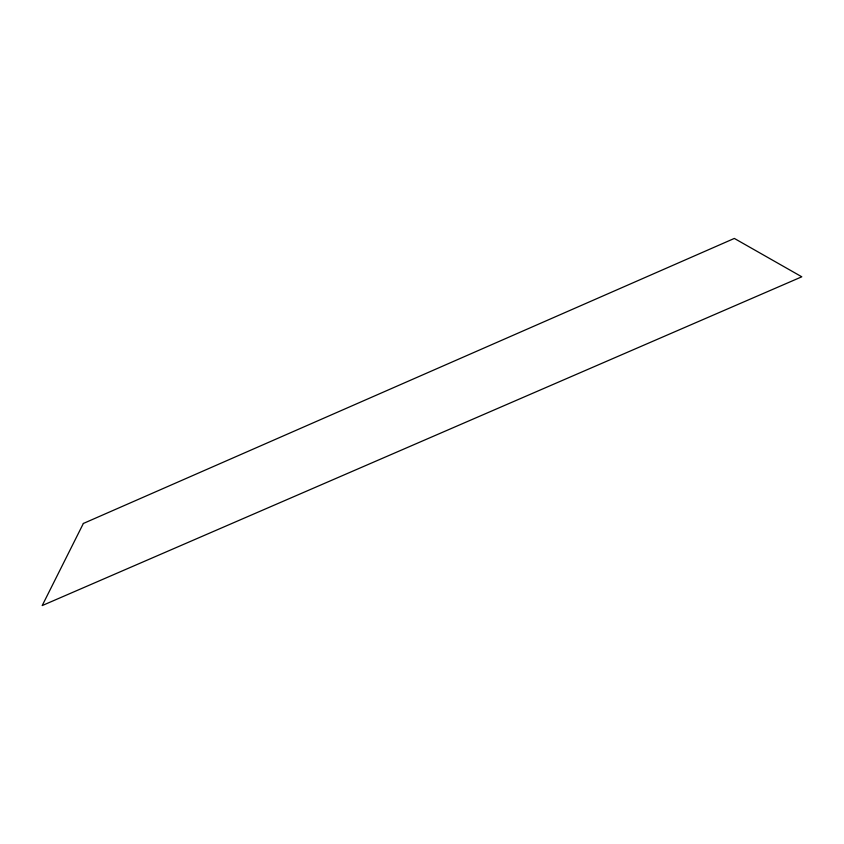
<?xml version="1.0" encoding="UTF-8"?>
<svg xmlns="http://www.w3.org/2000/svg" width="844" height="844" viewBox="0 0 844 844"><rect width="100%" height="100%" fill="white"/><g stroke="black" fill="none" stroke-linecap="round" stroke-linejoin="round"><path stroke-width="1.27" d="M83.366 523.459L42.2 605.57L801.8 276.8L734.343 238.43L83.366 523.459"/></g></svg>
